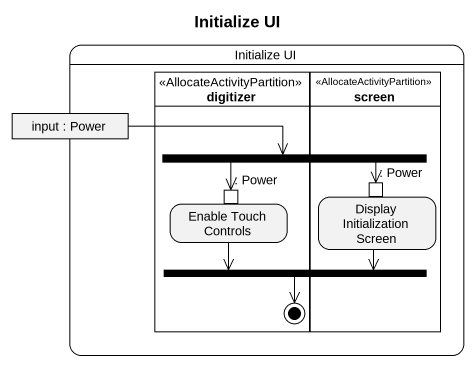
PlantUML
@startuml
title Initialize UI
hide empty description
state "Initialize UI" as Initialize_UI {
  state "input : Power" as input <<object>>
  state digitizer <<AllocateActivityPartition>> {
    state "Enable Touch Controls" as Enable_Touch_Controls {
      state ": Power" as Power <<inputPin>>
    }
    state final1 <<end>>
  }
  state screen <<AllocateActivityPartition>> {
    state "Display Initialization Screen" as Display_Initialization {
      state ": Power" as Power_2 <<inputPin>>
    }
  }
  state fork1 <<fork>>
  state fork2 <<join>>
}
input -right-> fork1
fork1 --> Power
fork1 -right-> Power_2
Enable_Touch_Controls --> fork2
Display_Initialization --> fork2
fork2 --> final1
@enduml
